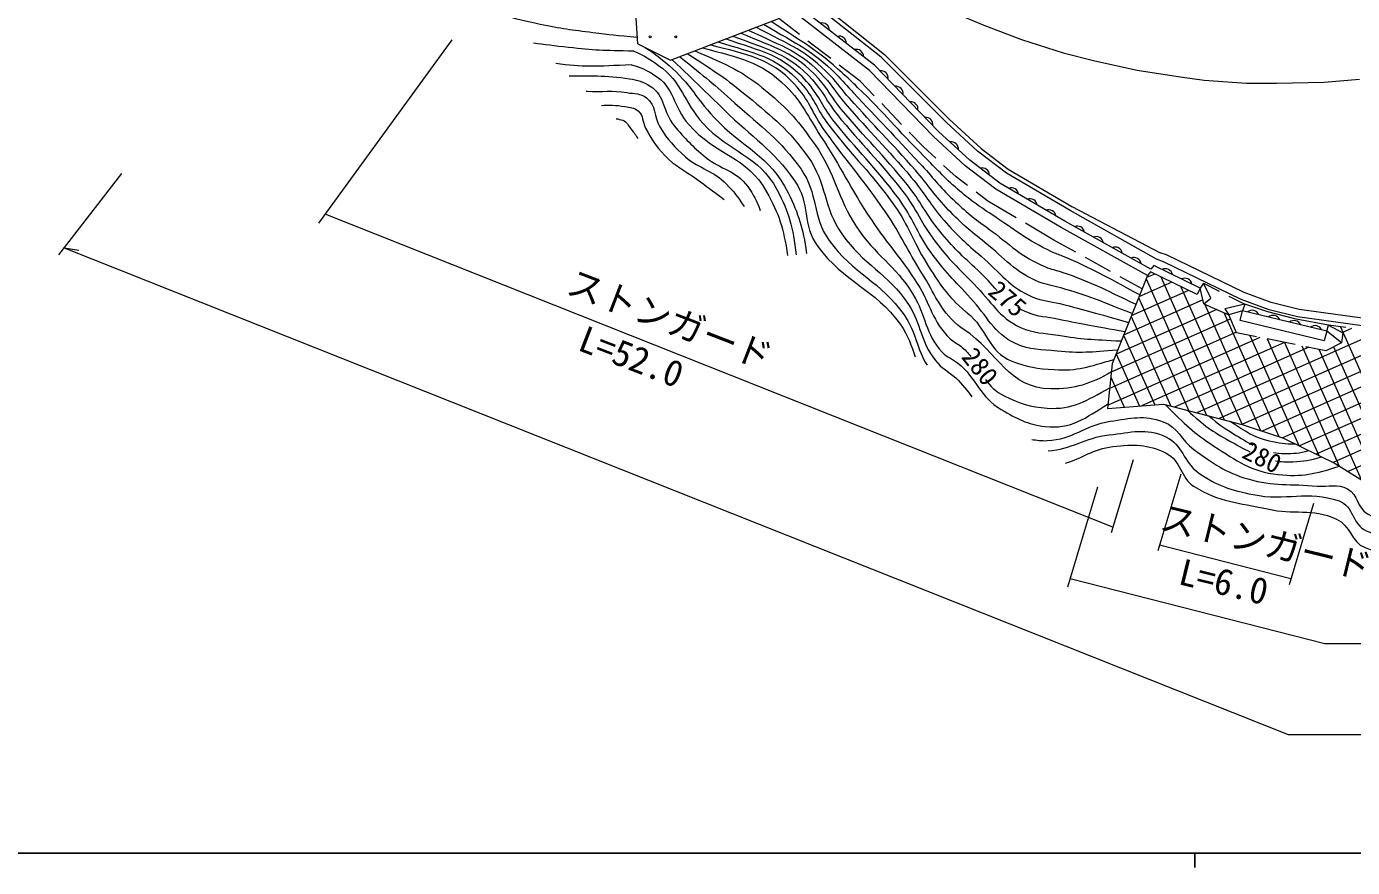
# Model space of a CAD drawing. Units: millimetres, scale not verified. Extents: x 40000 to 680000, y 20000 to 380000.
# Drawn here: x 86803 to 178947, y 204000 to 262415 of the extents above; entities that cross this region are included whole.
import ezdxf
from ezdxf.enums import TextEntityAlignment as Align

# ---------------------------------------------------------------- set-up
doc = ezdxf.new("R2010")
doc.units = ezdxf.units.MM
doc.header["$LTSCALE"] = 1000
doc.linetypes.add('CHAIN', pattern=[18.5, 12, -1.5, 3.5, -1.5])
for name, color, linetype, lineweight in [('M-BGD', 7, 'Continuous', 13), ('M-BMK', 2, 'CHAIN', 13), ('M-STR-HTXT', 7, 'Continuous', 13), ('M-TTL-BAND', 7, 'Continuous', 25)]:
    doc.layers.add(name, color=color, linetype=linetype, lineweight=lineweight)
doc.styles.add('ＭＳ ゴシック', font='')
doc.styles.get('ＭＳ ゴシック').set_extended_font_data('MS Gothic')

msp = doc.modelspace()

# ---------------------------------------------------------------- linework, layer by layer
at = {"layer": 'M-BGD'}
for p, q in [((129283, 261209), (129034, 265207)), ((131551, 260083), (139078, 262976)), ((140515, 261867), (139078, 262976)), ((129283, 261209), (131551, 260083)), ((142692, 260187), (141109, 261409)), ((144724, 258620), (143286, 259729)), ((145710, 257597), (144724, 258620)), ((147618, 255617), (146230, 257057)), ((149125, 254054), (148139, 255077)), ((149984, 253269), (149125, 254054)), ((151396, 251977), (150537, 252762)), ((152204, 251361), (151396, 251977)), ((215354, 252178), (174078, 233847)), ((153608, 250290), (152800, 250906)), ((155582, 249127), (153608, 250290)), ((214001, 250483), (175261, 233278)), ((212947, 248921), (176431, 232703)), ((158202, 247584), (156228, 248747)), ((159732, 246735), (158202, 247584)), ((211892, 247358), (177601, 232129)), ((162137, 245400), (160388, 246371)), ((165204, 245224), (164636, 244972)), ((164914, 245365), (164696, 245124)), ((168154, 243798), (164914, 245365)), ((165131, 245815), (164939, 245561)), ((168371, 244248), (165131, 245815)), ((164323, 244187), (162793, 245036)), ((166383, 244654), (164105, 243642)), ((164599, 244880), (168804, 235411)), ((165632, 245017), (170040, 235093)), ((167026, 244343), (171275, 234775)), ((168371, 244248), (168154, 243798)), ((168588, 244594), (168371, 244248)), ((168622, 243156), (168371, 244248)), ((169098, 243542), (168588, 244594)), ((168588, 244594), (169694, 244027)), ((168559, 243432), (163045, 240983)), ((167563, 244084), (163575, 242313)), ((164081, 243582), (167569, 235728)), ((168622, 243156), (169098, 243542)), ((170362, 243686), (171468, 243119)), ((169520, 242764), (162515, 239653)), ((168622, 243156), (170360, 242398)), ((168653, 243143), (172556, 234354)), ((170010, 242551), (173840, 233926)), ((171468, 243119), (170084, 242812)), ((170084, 242812), (170360, 242398)), ((171306, 242676), (170360, 242398)), ((170898, 241134), (170360, 242398)), ((171140, 241996), (171306, 242676)), ((171468, 243119), (171306, 242676)), ((177153, 241252), (171306, 242676)), ((170487, 242100), (162188, 238414)), ((163564, 242284), (166334, 236046)), ((176987, 240572), (171140, 241996)), ((177153, 241252), (177289, 241679)), ((178493, 241502), (177289, 241679)), ((177289, 241679), (178288, 241144)), ((178110, 241559), (182270, 232192)), ((178872, 241447), (178244, 241168)), ((172514, 240811), (161958, 236123)), ((170879, 241179), (162073, 237269)), ((163046, 240985), (165202, 236131)), ((180722, 241174), (168133, 235583)), ((182573, 240902), (169693, 235182)), ((172275, 240859), (170898, 241134)), ((184585, 240702), (171254, 234781)), ((171815, 240951), (175212, 233302)), ((187456, 240883), (172671, 234316)), ((174972, 240321), (173011, 240712)), ((173015, 240711), (176611, 232615)), ((177153, 241252), (176987, 240572)), ((178187, 240442), (177153, 241252)), ((178288, 241144), (178187, 240442)), ((162528, 239687), (164145, 236048)), ((174213, 240472), (164274, 236058)), ((175913, 240133), (166573, 235984)), ((174216, 240472), (178032, 231880)), ((175417, 240232), (179543, 230940)), ((177085, 239899), (175708, 240174)), ((176617, 239992), (180436, 231394)), ((178187, 240442), (177085, 239899)), ((177633, 240169), (180941, 232721)), ((162153, 238068), (163088, 235964)), ((180829, 232468), (178646, 231499))]:
    msp.add_line(p, q, dxfattribs=at)
for points in [[(164939, 245561), (158947, 248886), (154446, 251537), (152359, 253129), (150172, 255129), (145727, 259740), (140023, 264142), (134069, 269213), (131701, 271130), (128358, 273733), (126456, 274882)], [(164696, 245124), (158699, 248452), (154167, 251121), (152038, 252745), (149823, 254771), (145393, 259367), (139708, 263753), (133750, 268828), (131391, 270738), (128074, 273320), (126138, 274490)], [(132479, 271886), (134618, 270058), (140781, 264982), (146435, 260468), (150916, 255974), (153140, 253948), (155013, 252509), (159445, 249910), (165583, 246691)], [(129283, 261209), (129034, 265207), (126123, 268168), (123251, 271561)], [(165825, 246080), (165328, 246256), (159320, 249631), (154896, 252240), (152887, 253746), (150737, 255740), (146196, 260294), (140591, 264711), (134453, 269832), (132227, 271572)], [(211704, 262193), (201065, 249576), (199599, 248246), (198071, 247091), (196155, 245733), (194493, 244591), (192780, 243551), (191014, 242649), (189458, 242108), (187160, 241584), (185140, 241525), (183164, 241665), (175234, 242757), (173307, 243244), (171416, 243932), (166013, 246567), (165583, 246691)], [(212087, 261841), (201440, 249214), (199931, 247846), (198378, 246671), (196453, 245307), (194776, 244154), (193034, 243097), (191219, 242170), (189602, 241607), (187226, 241066), (185129, 241005), (183110, 241147), (175135, 242246), (173154, 242747), (171213, 243453), (165825, 246080)], [(164696, 245124), (162245, 238976), (161932, 235873), (165814, 236180), (171352, 234755), (174151, 233823), (177746, 232058), (180136, 230572), (180923, 232728), (185494, 230909)], [(177289, 241679), (175037, 242084), (173066, 242601), (171468, 243119)]]:
    msp.add_lwpolyline(points, dxfattribs=at)
for centre in [(130147, 261701), (131917, 261705)]:
    msp.add_circle(centre, 65.2, dxfattribs=at)
for centre, start, end in [((142098, 262162), 359.21682, 105.47703), ((143285, 261245), 359.21682, 105.47703), ((144473, 260329), 359.21682, 105.47703), ((146172, 258846), 350.81882, 97.07902), ((147213, 257766), 350.81882, 97.07902), ((148254, 256686), 350.81882, 97.07902), ((149295, 255607), 350.81882, 97.07902), ((151063, 253908), 354.42448, 100.68469), ((153221, 252094), 359.52968, 105.78989), ((155252, 250714), 6.37776, 112.63796), ((156544, 249953), 6.37776, 112.63796), ((157837, 249192), 6.37776, 112.63796), ((159830, 248053), 7.84088, 114.10109), ((161142, 247325), 7.84088, 114.10109), ((162453, 246597), 7.84088, 114.10109), ((163765, 245870), 7.84088, 114.10109), ((165946, 245088), 11.06025, 117.32046), ((167296, 244435), 11.06025, 117.32046), ((171972, 242205), 23.18161, 129.44182), ((173429, 241850), 23.18161, 129.44182), ((174887, 241495), 23.18161, 129.44182), ((176344, 241140), 23.18161, 129.44182)]:
    msp.add_arc(centre, 500, start, end, dxfattribs=at)
for points, knots in [([(129256, 261653), (127767, 261786), (127364, 261826), (126157, 261981), (124723, 262165), (123916, 262261), (122502, 262561), (121471, 262780), (120876, 262905), (119898, 263214)], [0, 0, 0, 0, 1, 1, 1, 2, 2, 2, 3, 3, 3, 3]), ([(164160, 243780), (161642, 245116), (160963, 245554), (158806, 246457), (158508, 246582), (158334, 246634), (158041, 246770), (156309, 247575), (155480, 248295), (153887, 249348), (152918, 249988), (152383, 250366), (151503, 251123), (150532, 251957), (150064, 252510), (149159, 253415), (147327, 255248), (146416, 256389), (144554, 258191), (144141, 258591), (143909, 258816), (143482, 259202), (141717, 260797), (140926, 261196), (138547, 262772)], [0, 0, 0, 0, 1, 1, 1, 2, 2, 2, 3, 3, 3, 4, 4, 4, 5, 5, 5, 6, 6, 6, 7, 7, 7, 8, 8, 8, 8]), ([(135897, 261754), (138424, 260786), (139764, 260532), (141418, 258706), (142190, 257854), (142408, 257205), (143129, 256309), (144854, 254166), (146031, 253137), (147703, 250952), (148685, 249669), (148974, 248766), (149949, 247479), (150894, 246231), (151545, 245627), (152654, 244522), (153873, 243306), (154316, 242238), (155880, 241518), (156825, 241083), (157461, 241147), (158486, 240972), (160186, 240682), (160809, 240685), (162882, 240574)], [0, 0, 0, 0, 1, 1, 1, 2, 2, 2, 3, 3, 3, 4, 4, 4, 5, 5, 5, 6, 6, 6, 7, 7, 7, 8, 8, 8, 8]), ([(154247, 244089), (153843, 244519), (153440, 244990), (152901, 245487), (151812, 246491), (151194, 247059), (150260, 248207), (149286, 249405), (148959, 250240), (147994, 251444), (146295, 253566), (145152, 254595), (143414, 256686), (142753, 257480), (142526, 258041), (141831, 258805), (140187, 260613), (138926, 260893), (136427, 261957)], [0, 0, 0, 0, 1, 1, 1, 2, 2, 2, 3, 3, 3, 4, 4, 4, 5, 5, 5, 6, 6, 6, 6]), ([(136957, 262161), (139427, 260992), (140598, 260686), (142243, 258904), (142866, 258231), (143101, 257757), (143699, 257062), (145452, 255026), (146557, 253994), (148285, 251937), (149233, 250809), (149598, 250043), (150570, 248936), (151493, 247886), (152083, 247359), (153147, 246452), (154508, 245292), (155090, 244298), (156745, 243619), (157439, 243333), (157885, 243348), (158614, 243166), (160492, 242698), (161092, 242510), (163393, 241855)], [0, 0, 0, 0, 1, 1, 1, 2, 2, 2, 3, 3, 3, 4, 4, 4, 5, 5, 5, 6, 6, 6, 7, 7, 7, 8, 8, 8, 8]), ([(163638, 242471), (161305, 243384), (160658, 243695), (158678, 244263), (158094, 244431), (157740, 244442), (157177, 244669), (155483, 245352), (154830, 246289), (153394, 247418), (152358, 248231), (151791, 248713), (150881, 249665), (149910, 250681), (149508, 251376), (148577, 252430), (146819, 254419), (145755, 255461), (143984, 257438), (143449, 258035), (143210, 258423), (142656, 259003), (140994, 260746), (139928, 261080), (137487, 262365)], [0, 0, 0, 0, 1, 1, 1, 2, 2, 2, 3, 3, 3, 4, 4, 4, 5, 5, 5, 6, 6, 6, 7, 7, 7, 8, 8, 8, 8]), ([(138017, 262568), (140427, 261151), (141370, 260788), (143069, 259102), (143557, 258618), (143799, 258316), (144269, 257815), (146063, 255902), (147080, 254841), (148868, 252922), (149782, 251941), (150221, 251319), (151192, 250394), (152088, 249540), (152637, 249107), (153640, 248383), (155154, 247290), (155885, 246435), (157609, 245719), (158038, 245542), (158302, 245507), (158742, 245360), (160825, 244665), (161499, 244257), (163897, 243119)], [0, 0, 0, 0, 1, 1, 1, 2, 2, 2, 3, 3, 3, 4, 4, 4, 5, 5, 5, 6, 6, 6, 7, 7, 7, 8, 8, 8, 8]), ([(129009, 260707), (126880, 260741), (126237, 260752), (124477, 260961), (123516, 261075), (122776, 261140), (122028, 261267)], [0, 0, 0, 0, 1, 1, 1, 2, 2, 2, 2]), ([(129803, 260951), (130464, 260533), (130661, 260358), (131183, 259940), (132749, 258688), (133224, 257569), (134588, 256101), (136537, 254004), (138478, 253450), (139724, 250873), (140475, 249321), (140737, 248508), (141013, 246650)], [0, 0, 0, 0, 1, 1, 1, 2, 2, 2, 3, 3, 3, 4, 4, 4, 4]), ([(133777, 260939), (136365, 260224), (137805, 260014), (139582, 258260), (140753, 257104), (141084, 256178), (141988, 254804), (143449, 252585), (144037, 251196), (145511, 248985), (146692, 247212), (147565, 246363), (148706, 244563), (149638, 243091), (149736, 241945), (150982, 240727), (151235, 240478), (151453, 240432), (151729, 240208), (152008, 239981), (152232, 239737), (152425, 239487)], [0, 0, 0, 0, 1, 1, 1, 2, 2, 2, 3, 3, 3, 4, 4, 4, 5, 5, 5, 6, 6, 6, 7, 7, 7, 7]), ([(162189, 238422), (160728, 237580), (159684, 237233), (157975, 237245), (155122, 237263), (154299, 239754), (151949, 241370), (151783, 241484), (151676, 241529), (151527, 241663), (150247, 242817), (149925, 243828), (149017, 245292), (148015, 246906), (147601, 247902), (146536, 249475), (144976, 251778), (143883, 252911), (142273, 255180), (141404, 256406), (141207, 257312), (140179, 258409), (138449, 260255), (136913, 260437), (134307, 261142)], [0, 0, 0, 0, 1, 1, 1, 2, 2, 2, 3, 3, 3, 4, 4, 4, 5, 5, 5, 6, 6, 6, 7, 7, 7, 8, 8, 8, 8]), ([(134837, 261346), (137417, 260557), (138894, 260351), (140592, 258508), (141531, 257489), (141720, 256659), (142559, 255556), (144264, 253313), (145502, 252273), (147121, 249966), (148135, 248521), (148399, 247523), (149327, 246021), (150228, 244564), (150765, 243708), (152071, 242600), (152107, 242570), (152132, 242561), (152169, 242532), (153573, 241430), (153609, 239828), (155271, 239177), (156364, 238749), (157045, 238657), (158216, 238584), (159860, 238482), (160600, 238777), (162372, 239296)], [0, 0, 0, 0, 1, 1, 1, 2, 2, 2, 3, 3, 3, 4, 4, 4, 5, 5, 5, 6, 6, 6, 7, 7, 7, 8, 8, 8, 9, 9, 9, 9]), ([(162625, 239930), (160695, 239789), (160055, 239700), (158422, 239875), (157283, 239998), (156567, 239893), (155533, 240387), (153964, 241137), (153593, 242285), (152408, 243557), (151282, 244764), (150593, 245403), (149638, 246750), (148660, 248128), (148410, 249096), (147412, 250459), (145766, 252706), (144558, 253738), (142844, 255933), (142063, 256932), (141858, 257670), (141005, 258607), (139332, 260444), (137921, 260674), (135367, 261550)], [0, 0, 0, 0, 1, 1, 1, 2, 2, 2, 3, 3, 3, 4, 4, 4, 5, 5, 5, 6, 6, 6, 7, 7, 7, 8, 8, 8, 8]), ([(129009, 260707), (129806, 260369), (130096, 260159), (130731, 259712), (132352, 258571), (132484, 257151), (133817, 255684), (135627, 253690), (137696, 253465), (138950, 251083), (139811, 249448), (140055, 248505), (140284, 246545)], [0, 0, 0, 0, 1, 1, 1, 2, 2, 2, 3, 3, 3, 4, 4, 4, 4]), ([(131657, 260124), (133434, 258429), (133890, 257988), (135303, 256602), (137237, 254705), (138638, 253901), (140194, 251683), (141277, 250138), (140672, 248641), (141798, 247127), (143634, 244657), (145724, 244213), (147529, 241721), (148098, 240935), (148296, 240209), (148555, 239479)], [0, 0, 0, 0, 1, 1, 1, 2, 2, 2, 3, 3, 3, 4, 4, 4, 5, 5, 5, 5]), ([(132187, 260328), (134047, 258846), (134565, 258412), (136018, 257103), (137906, 255402), (139152, 254580), (140624, 252508), (141828, 250814), (141367, 249247), (142580, 247560), (144254, 245232), (146149, 244737), (147782, 242380), (148648, 241131), (148657, 240035), (149388, 238890)], [0, 0, 0, 0, 1, 1, 1, 2, 2, 2, 3, 3, 3, 4, 4, 4, 5, 5, 5, 5]), ([(132717, 260531), (134733, 259264), (135369, 258840), (136918, 257559), (138706, 256080), (139771, 255245), (141113, 253351), (142430, 251490), (142158, 249878), (143460, 248006), (144963, 245845), (146643, 245308), (148084, 243106), (149008, 241694), (148910, 240536), (149960, 239216), (150413, 238647), (150838, 238497), (151372, 238004), (151847, 237566), (152183, 237121), (152494, 236692)], [0, 0, 0, 0, 1, 1, 1, 2, 2, 2, 3, 3, 3, 4, 4, 4, 5, 5, 5, 6, 6, 6, 7, 7, 7, 7]), ([(133247, 260735), (135581, 259714), (136525, 259345), (138250, 257909), (139752, 256659), (140483, 255797), (141601, 254194), (143029, 252149), (143115, 250580), (144485, 248496), (145791, 246510), (147149, 245858), (148395, 243834), (149323, 242328), (149224, 241079), (150437, 239790), (150786, 239419), (151111, 239364), (151508, 239045), (152858, 237962), (153033, 236667), (154539, 235814), (155648, 235185), (156314, 234770), (157582, 234631), (159390, 234432), (160381, 235218), (161966, 236205)], [0, 0, 0, 0, 1, 1, 1, 2, 2, 2, 3, 3, 3, 4, 4, 4, 5, 5, 5, 6, 6, 6, 7, 7, 7, 8, 8, 8, 9, 9, 9, 9]), ([(124518, 258992), (125825, 258989), (127063, 259035), (128698, 258784), (129288, 258694), (129641, 258608), (130141, 258281), (131196, 257591), (131013, 256494), (131819, 255523), (132586, 254599), (133057, 254102), (133989, 253344), (135073, 252463), (136110, 252433), (136919, 251295), (137341, 250700), (137524, 250390), (137783, 249640)], [0, 0, 0, 0, 1, 1, 1, 2, 2, 2, 3, 3, 3, 4, 4, 4, 5, 5, 5, 6, 6, 6, 6]), ([(128853, 259746), (129539, 259575), (129835, 259407), (130402, 259068), (131817, 258221), (131726, 256840), (132818, 255604), (134664, 253512), (136880, 253385), (138230, 250943), (139113, 249345), (139396, 248439), (139694, 246505)], [0, 0, 0, 0, 1, 1, 1, 2, 2, 2, 3, 3, 3, 4, 4, 4, 4]), ([(125687, 257925), (125710, 257924), (125734, 257923), (125758, 257922), (126845, 257867), (127467, 257991), (128542, 257823), (129077, 257739), (129451, 257790), (129881, 257461), (130573, 256934), (130369, 256187), (130819, 255443), (131373, 254529), (131795, 254068), (132603, 253368), (133616, 252491), (134530, 252429), (135455, 251459), (135983, 250906), (136197, 250653), (136663, 249918)], [0, 0, 0, 0, 1, 1, 1, 2, 2, 2, 3, 3, 3, 4, 4, 4, 5, 5, 5, 6, 6, 6, 7, 7, 7, 7]), ([(126765, 256940), (127258, 256967), (127773, 256962), (128386, 256861), (128760, 256800), (129015, 256797), (129306, 256555), (129696, 256231), (129580, 255810), (129820, 255363), (130244, 254575), (130522, 254139), (131135, 253487), (131885, 252690), (132499, 252462), (133378, 251811), (134124, 251259), (134360, 251086), (135293, 250404)], [0, 0, 0, 0, 1, 1, 1, 2, 2, 2, 3, 3, 3, 4, 4, 4, 5, 5, 5, 6, 6, 6, 6]), ([(127781, 256012), (127925, 255988), (128075, 255952), (128231, 255900), (128547, 255795), (128608, 255540), (128821, 255283), (129016, 255049), (129165, 254834), (129297, 254627)], [0, 0, 0, 0, 1, 1, 1, 2, 2, 2, 3, 3, 3, 3]), ([(163136, 241211), (160920, 241601), (160332, 241689), (158550, 242069), (157674, 242256), (157135, 242214), (156312, 242568), (156083, 242667), (155875, 242773), (155685, 242886)], [0, 0, 0, 0, 1, 1, 1, 2, 2, 2, 3, 3, 3, 3]), ([(153446, 237902), (153759, 237454), (154140, 237051), (154747, 236756), (155838, 236226), (156523, 235987), (157733, 235905), (159513, 235785), (160414, 236419), (162077, 237314)], [0, 0, 0, 0, 1, 1, 1, 2, 2, 2, 3, 3, 3, 3]), ([(165963, 236141), (167339, 234727), (167870, 234211), (169316, 233275), (170917, 232237), (171886, 231510), (173782, 231297), (175451, 231110), (176330, 231337), (178044, 231872)], [0, 0, 0, 0, 1, 1, 1, 2, 2, 2, 3, 3, 3, 3]), ([(156664, 233740), (156985, 233669), (157331, 233635), (157732, 233651), (159520, 233719), (160342, 234730), (162113, 234991), (163536, 235201), (164447, 235461), (165795, 234960), (166851, 234568), (167012, 233673), (167933, 233025), (169295, 232066), (170079, 231451), (171678, 230985), (173496, 230455), (174616, 230671), (176500, 230491), (177322, 230412), (177879, 230695), (178605, 230302), (179366, 229890), (179240, 229004), (179990, 228571), (181833, 227508), (183177, 227643), (185227, 227073), (185971, 226866), (186206, 226799), (187134, 226546)], [0, 0, 0, 0, 1, 1, 1, 2, 2, 2, 3, 3, 3, 4, 4, 4, 5, 5, 5, 6, 6, 6, 7, 7, 7, 8, 8, 8, 9, 9, 9, 10, 10, 10, 10]), ([(167460, 235756), (168679, 234683), (169169, 234305), (170420, 233622), (170928, 233345), (171377, 233088), (171811, 232870)], [0, 0, 0, 0, 1, 1, 1, 2, 2, 2, 2]), ([(168957, 235371), (169693, 234749), (169978, 234561), (170690, 234129), (171187, 233826), (171611, 233550), (172032, 233327)], [0, 0, 0, 0, 1, 1, 1, 2, 2, 2, 2]), ([(175027, 233393), (174202, 233402), (173880, 233448), (173168, 233618), (172013, 233893), (171577, 234257), (170454, 234986)], [0, 0, 0, 0, 1, 1, 1, 2, 2, 2, 2]), ([(157789, 232944), (159417, 233026), (160318, 233862), (162033, 234049), (163563, 234215), (164573, 234562), (165972, 233919), (167170, 233368), (167168, 232186), (168241, 231420), (169541, 230491), (170477, 230233), (172040, 229903), (174331, 229420), (175815, 230253), (178017, 229458), (179045, 229087), (178904, 227832), (179905, 227394), (181839, 226550), (183124, 226702), (185163, 226159), (185854, 225976), (186153, 225898), (186831, 225705)], [0, 0, 0, 0, 1, 1, 1, 2, 2, 2, 3, 3, 3, 4, 4, 4, 5, 5, 5, 6, 6, 6, 7, 7, 7, 8, 8, 8, 8]), ([(159001, 232086), (160152, 232410), (160922, 233080), (162300, 233235), (163748, 233398), (164696, 233426), (166002, 232779), (167059, 232255), (166944, 231091), (167946, 230467), (169712, 229367), (171007, 229357), (173036, 228901), (174886, 228485), (176109, 228978), (177839, 228202), (178838, 227754), (178800, 226618), (179820, 226218), (181772, 225451), (183046, 225668), (185100, 225246), (185253, 225214), (185386, 225187), (185508, 225162)], [0, 0, 0, 0, 1, 1, 1, 2, 2, 2, 3, 3, 3, 4, 4, 4, 5, 5, 5, 6, 6, 6, 7, 7, 7, 8, 8, 8, 8]), ([(173448, 232821), (173685, 232781), (173938, 232759), (174216, 232758), (174880, 232756), (175210, 232768), (175904, 232962)], [0, 0, 0, 0, 1, 1, 1, 2, 2, 2, 2]), ([(173593, 232248), (173962, 232186), (174358, 232163), (174804, 232186), (175587, 232228), (175974, 232260), (176781, 232532)], [0, 0, 0, 0, 1, 1, 1, 2, 2, 2, 2])]:
    msp.add_open_spline(points, degree=3, knots=knots, dxfattribs=at)
msp.add_open_spline([(128853, 259746), (126433, 259654), (125409, 259568), (123583, 259847)], degree=3, dxfattribs=at)
at = {"layer": 'M-BMK'}
msp.add_lwpolyline([(119334, 286051), (122635, 282836), (125902, 279792), (129021, 277106), (130322, 276086), (132928, 274198), (136097, 271941), (138498, 270335), (142416, 267881), (145539, 266087), (148024, 264820), (150629, 263640), (153328, 262511), (155951, 261523), (158848, 260579), (161050, 260041), (163991, 259392), (167132, 258895), (168636, 258696), (171554, 258487), (173658, 258472), (176972, 258553), (179437, 258767)], dxfattribs=at)
at = {"layer": 'M-STR-HTXT'}
for p, q in [((116349, 261480), (107101, 248754)), ((93400, 252215), (89030, 246549)), ((162297, 227633), (107560, 249386)), ((89410, 247041), (90429, 246885)), ((89410, 247041), (174475, 213236)), ((163698, 232313), (162182, 227250)), ((167011, 231319), (165414, 225988)), ((161235, 230428), (159153, 223478)), ((176237, 229284), (174547, 223642)), ((174671, 224055), (165534, 226389)), ((159334, 224082), (177027, 219562)), ((177027, 219562), (200194, 219562)), ((174475, 213236), (210316, 213236))]:
    msp.add_line(p, q, dxfattribs=at)
at = {"layer": 'M-TTL-BAND'}
for p, q in [((40000, 205000), (579000, 205000)), ((168000, 205000), (168000, 204000))]:
    msp.add_line(p, q, dxfattribs=at)

# ---------------------------------------------------------------- texts
at = {"layer": 'M-BGD', "style": 'ＭＳ ゴシック'}
for s, rotation, p in [('275', 319.504, (154982, 243506)), ('280', 308.796, (153069, 238802)), ('280', 334.162, (172674, 232502))]:
    msp.add_text(s, height=1320, rotation=rotation, dxfattribs=at).set_placement(p, align=Align.MIDDLE_CENTER)
at = {"layer": 'M-STR-HTXT', "style": 'ＭＳ ゴシック'}
for s, rotation, p in [('ストンガード', 338.919, (123994, 243399)), ('L=52.0', 338.919, (124819, 239456)), ('ストンガード', 346.261, (165309, 226969)), ('L=6.0', 346.261, (166631, 223164))]:
    msp.add_text(s, height=1833, rotation=rotation, dxfattribs=at).set_placement(p, align=Align.BOTTOM_LEFT)

doc.saveas('drawing.dxf')
